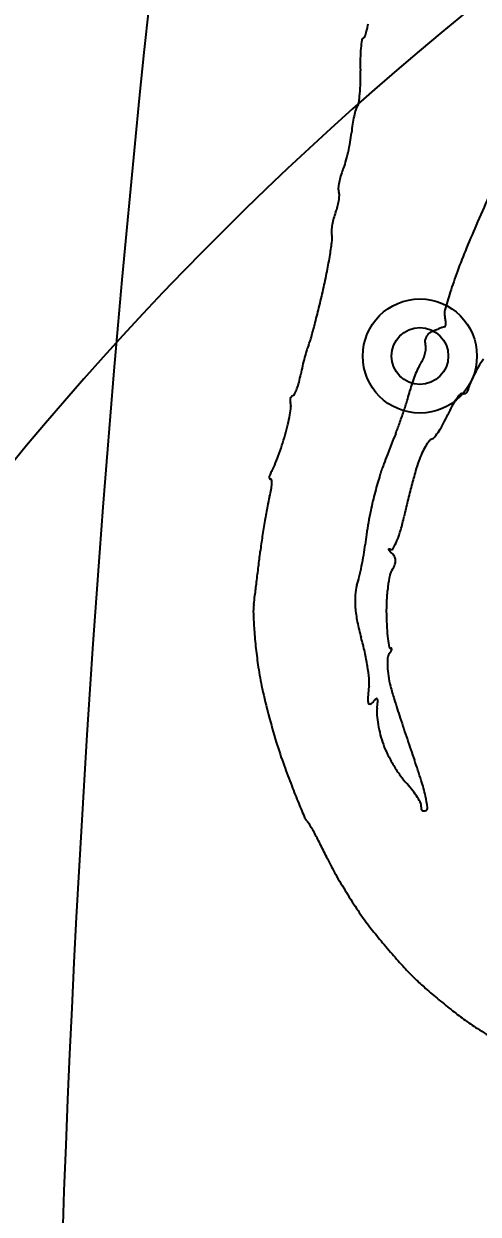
# Model space of a CAD drawing. Header units: metres. Extents: x 26.3 to 44.2, y 14.4 to 19.6.
# Drawn here: x 28.81377 to 28.82581, y 18.77142 to 18.80293 of the extents above; entities that cross this region are included whole.
import ezdxf

# ---------------------------------------------------------------- set-up
doc = ezdxf.new("R2010")
doc.units = ezdxf.units.M
doc.header["$MEASUREMENT"] = 0
for name, color, linetype in [('Brakes', 11, 'Continuous'), ('Rims', 10, 'Continuous'), ('Spokes', 50, 'Continuous'), ('Suspensions', 6, 'Continuous'), ('Tyres', 190, 'Continuous')]:
    doc.layers.add(name, color=color, linetype=linetype)
doc.layers.add('Dimensions', color=7, linetype='Continuous', plot=False)
doc.styles.get("Standard").update_dxf_attribs({"font": 'arial.ttf'})
doc.dimstyles.new('Annotative', dxfattribs={"dimscale": 0, "dimtxt": 0.18, "dimasz": 0.18, "dimexe": 0.18, "dimexo": 0.0625, "dimgap": 0.09, "dimtad": 0, "dimtih": 1, "dimtoh": 1, "dimdec": 4, "dimzin": 0, "dimdsep": 46, "dimtxsty": 'Standard', "dimcen": 0.09, "dimadec": 0, "dimazin": 0, "dimtfac": 1, "dimtdec": 4, "dimtofl": 0, "dimtmove": 0, "dimatfit": 3, "dimfxl": 1, "dimtolj": 1, "dimtzin": 0, "dimarcsym": 0})

# ---------------------------------------------------------------- blocks, each defined once
blk = doc.blocks.new('*D83')
at = {"layer": 'Defpoints', "color": 0, "transparency": 16777216}
for p in [(28.67574575120831, 19.44829767138783), (28.87900149537925, 18.48732803355922), (29.42195853375229, 18.48732803355922)]:
    blk.add_point(p, dxfattribs=at)
at = {"layer": 'Dimensions', "color": 0, "lineweight": -2, "transparency": 16777216}
for p, q in [((28.69137075120831, 19.44829767138783), (29.46695853375229, 19.44829767138783)), ((29.42195853375229, 19.40329767138783), (29.42195853375229, 19.013288636921)), ((29.42195853375229, 18.53232803355922), (29.42195853375229, 18.92233706802605)), ((28.89462649537925, 18.48732803355922), (29.46695853375229, 18.48732803355922))]:
    blk.add_line(p, q, dxfattribs=at)
at = {"layer": 'Dimensions', "color": 0, "transparency": 16777216}
for points in [[(29.41445853375229, 19.40329767138783), (29.42945853375229, 19.40329767138783), (29.42195853375229, 19.44829767138783)], [(29.41445853375229, 18.53232803355922), (29.42945853375229, 18.53232803355922), (29.42195853375229, 18.48732803355922)]]:
    blk.add_solid(points, dxfattribs=at)
at = {"layer": 'Dimensions', "color": 0, "transparency": 16777216, "insert": (29.42195853375229, 18.96781285247351), "char_height": 0.045, "attachment_point": 5}
blk.add_mtext('\\A1;0.9610', dxfattribs=at)
blk = doc.blocks.new('*D85')
at = {"layer": 'Defpoints', "color": 0, "transparency": 16777216}
for p in [(28.93483027428989, 18.95086110084908), (28.82317271646858, 18.52359446646936)]:
    blk.add_point(p, dxfattribs=at)
at = {"layer": 'Dimensions', "color": 0, "lineweight": -2, "transparency": 16777216}
for p, q in [((28.96812045803925, 19.078248669107), (28.94620802464178, 18.99439897857561)), ((29.01312045803926, 19.078248669107), (28.96812045803925, 19.078248669107)), ((28.87900149537923, 18.71472778365922), (28.87900149537924, 18.75972778365922)), ((28.85650149537923, 18.73722778365922), (28.90150149537924, 18.73722778365922))]:
    blk.add_line(p, q, dxfattribs=at)
at = {"layer": 'Dimensions', "color": 0, "transparency": 16777216}
blk.add_solid([(28.93895171168736, 18.99629527030093), (28.9534643375962, 18.99250268685029), (28.93483027428989, 18.95086110084908)], dxfattribs=at)
at = {"layer": 'Dimensions', "color": 0, "transparency": 16777216, "insert": (29.15349221793012, 19.078248669107), "char_height": 0.045, "attachment_point": 5}
blk.add_mtext('\\A1;∅0.4416', dxfattribs=at)
blk = doc.blocks.new('*D41')
at = {"layer": 'Defpoints', "color": 0, "transparency": 16777216}
for p in [(28.89693687476598, 18.78871703635255), (28.86106611599249, 18.6857385309659)]:
    blk.add_point(p, dxfattribs=at)
at = {"layer": 'Dimensions', "color": 0, "lineweight": -2, "transparency": 16777216}
for p, q in [((28.87900149537922, 18.71472778365922), (28.87900149537923, 18.75972778365923)), ((28.85650149537923, 18.73722778365923), (28.90150149537923, 18.73722778365923)), ((28.71853132493215, 18.27654674771765), (28.84626349215218, 18.64324285674554)), ((28.67353132493215, 18.27654674771765), (28.71853132493215, 18.27654674771765))]:
    blk.add_line(p, q, dxfattribs=at)
at = {"layer": 'Dimensions', "color": 0, "transparency": 16777216}
blk.add_solid([(28.83918087978212, 18.64570996071892), (28.85334610452224, 18.64077575277216), (28.86106611599249, 18.6857385309659)], dxfattribs=at)
at = {"layer": 'Dimensions', "color": 0, "transparency": 16777216, "insert": (28.5332209565829, 18.27654674771765), "char_height": 0.045, "attachment_point": 5}
blk.add_mtext('\\A1;∅0.1090', dxfattribs=at)
blk = doc.blocks.new('*D59')
at = {"layer": 'Defpoints', "color": 0, "transparency": 16777216}
for p in [(28.72384681228646, 19.11114646949823), (28.37098025623385, 18.75827991344561), (29.33210497554318, 17.79715519413628)]:
    blk.add_point(p, dxfattribs=at)
at = {"layer": 'Dimensions', "color": 0, "lineweight": -2, "transparency": 16777216}
for p, q in [((28.73489535574249, 19.10009792604219), (29.71679133674919, 18.11820194503551)), ((28.38202879968988, 18.74723136998957), (29.36392478069657, 17.76533538898289)), ((29.6531517264424, 18.1182019450355), (29.55401403801696, 18.01906425661007)), ((29.36392478069657, 17.82897499928968), (29.46306246912201, 17.92811268771511))]:
    blk.add_line(p, q, dxfattribs=at)
at = {"layer": 'Dimensions', "color": 0, "transparency": 16777216}
for points in [[(29.64784842558349, 18.1235052458944), (29.65845502730129, 18.11289864417661), (29.68497153159579, 18.1500217501889)], [(29.35862147983767, 17.83427830014858), (29.36922808155547, 17.82367169843078), (29.33210497554318, 17.79715519413628)]]:
    blk.add_solid(points, dxfattribs=at)
at = {"layer": 'Dimensions', "color": 0, "transparency": 16777216, "insert": (29.50853825356949, 17.9735884721626), "char_height": 0.045, "attachment_point": 5}
blk.add_mtext('\\A1;0.4990', dxfattribs=at)

msp = doc.modelspace()

# ---------------------------------------------------------------- linework, layer by layer
at = {"layer": 'Brakes', "linetype": 'ByBlock'}
for centre, radius in [((28.82426811397728, 18.79413484973832), 0.001512029355742488), ((28.82426811397728, 18.79413484973832), 0.000751871640631742), ((28.87900149537923, 18.73722778365921), 0.0549412533544073)]:
    msp.add_circle(centre, radius, dxfattribs=at)
msp.add_arc((28.87900149537923, 18.73722778365921), 0.0849665584227265, 44.83851932975984, 315.4796601216781, dxfattribs=at)
at = {"layer": 'Rims'}
for centre, start, end in [((29.26888810110924, 18.75522868065245), 169.1942702176188, 178.9468114050894), ((29.05835556415725, 19.08387993731315), 217.9230862407418, 238.9468114050894)]:
    msp.add_arc(centre, 0.454363182, start, end, dxfattribs=at)
at = {"layer": 'Spokes'}
msp.add_arc((28.87900149537923, 18.73722778365922), 0.05452358183999999, 151.4635718352385, 68.4456161614107, dxfattribs=at)
at = {"layer": 'Suspensions'}
for centre, radius, start, end in [((28.82101847535646, 18.80323677058639), 0.001905089194704405, 340.2430627794727, 344.9021719964037), ((28.82084449492449, 18.8032837112146), 0.002085290785344231, 344.9020611011931, 350.2296087767481), ((28.82697503861803, 18.80189346292931), 0.004288870411411731, 171.8479420226773, 174.7836171943383), ((28.82278933948165, 18.8024930564703), 6.044402861959733e-05, 110.0000116239968, 171.8477045735664), ((28.82274425862786, 18.80261691552428), 7.13639705033846e-05, 289.9998731341828, 340.2428024581931), ((28.82644696937401, 18.80194165243998), 0.003758606934520988, 174.783301393446, 178.9445802814656), ((28.82944762613702, 18.80188640485125), 0.006759772259003317, 178.9448549338566, 181.6264042226435), ((28.81591631846804, 18.8015022120303), 0.006776988481905487, 358.8964064439633, 1.626306630682481), ((28.81806572395139, 18.80146082218469), 0.004627184525536792, 355.2625889584737, 358.8962119856885), ((28.82246428898625, 18.8008638508908), 0.0001882674840000941, 321.7177108455446, 352.2578732231609), ((28.81808610056689, 18.801459105231), 0.004606735721400718, 352.2576045427563, 355.2629396779573), ((28.82564064172888, 18.79979559493292), 0.003192353197707608, 167.4614907985314, 171.3487512141899), ((28.82530976802369, 18.79986918646517), 0.002853394317640273, 163.8210968912813, 167.4615936806116), ((28.82280310546588, 18.80059643624531), 0.0002433656930099432, 141.7170590673513, 163.8205910652503), ((28.82646667642613, 18.79966993088266), 0.004027891811018195, 171.3490016610011, 174.6144109257255), ((28.81926953056947, 18.80034843645299), 0.003201166100696951, 350.1284715488337, 354.614387295831), ((28.81774348331463, 18.80059836357061), 0.00474703423952446, 343.6884504126566, 346.927508925838), ((28.81747461652478, 18.80066083481167), 0.005023063232937063, 346.9270640092236, 350.1278564961254), ((28.82056521028951, 18.79977260925731), 0.001806963950130003, 337.0270144819239, 343.6886369156003), ((28.82367474958257, 18.79843727213711), 0.001576306291115935, 163.0338436539948, 169.4669279761969), ((28.82381895109193, 18.79839326531081), 0.001727073250090668, 157.0263094858751, 163.0334272510869), ((28.82233874361314, 18.798559272388), 0.0002332537757281909, 176.1485818518338, 199.9995902489096), ((28.82340436582071, 18.79848755651112), 0.001301286479428447, 169.4673720129295, 176.1496034513091), ((28.82188533720047, 18.79839424834383), 0.0002492504317250955, 358.2249325134561, 19.99986631244803), ((28.8209894758511, 18.79842199968731), 0.001145541508505413, 351.2034980218302, 358.2255332150525), ((28.88484577635843, 18.77193355880528), 0.06441891249430079, 155.684959996948, 156.4375946510042), ((28.82074290082117, 18.79846281618239), 0.001395611956491075, 337.8551224116652, 344.4885790313833), ((28.82076448447416, 18.79845682443728), 0.001373212066226184, 344.4886367199466, 351.2031553815605), ((28.82361651338875, 18.79732910124604), 0.001695325475178428, 164.5813066130964, 170.4471132540933), ((28.82334397800028, 18.79740425476496), 0.001412617871387081, 157.8551411858635, 164.5808801676662), ((28.86149997005282, 18.78211488203584), 0.0389495973330533, 156.4376327190203, 157.5347239251048), ((28.82236239805461, 18.79742693856505), 0.0004364573576767437, 176.504068323676, 191.6502345544406), ((28.82341841568429, 18.79736243185965), 0.00149444334492869, 170.4468268085244, 176.5043299368542), ((28.82148957077338, 18.79724697514946), 0.0004547296562618199, 352.7516673998906, 11.65024172879674), ((28.80953778205622, 18.79876702898047), 0.01250279245442987, 351.0367306823427, 352.7519051158714), ((28.8102653468676, 18.79865231389554), 0.01176623960252085, 348.8483557639979, 351.0365296823273), ((28.84278161116116, 18.78985496802014), 0.01869408226579341, 157.5346533758005, 159.5647043412018), ((28.80536525739364, 18.79961822691384), 0.01676062292892172, 347.1699622811412, 348.848469425932), ((28.83652689539335, 18.79218549150445), 0.01201929320201276, 159.5648319419813, 162.3912040429453), ((28.79028550323106, 18.80305275687334), 0.0322265526336158, 346.2895928862832, 347.1696517339557), ((28.83831667550763, 18.79161743032179), 0.01389705952524903, 162.3911763012753, 164.4136648149543), ((28.79797716236614, 18.80117614656023), 0.02430927491311394, 345.2025984528197, 346.2898350086284), ((28.82523257603538, 18.79526721245801), 0.000313445549520469, 164.4135707368598, 195.3793615960299), ((28.82413668173488, 18.79496578288241), 0.0008231476525173409, 8.361088872144112, 15.37900263848636), ((28.79767481453085, 18.80125606102874), 0.02462200568211232, 344.3015821279439, 345.2024963244896), ((28.82711891445931, 18.78905360449109), 0.006258648579500639, 112.8574972567748, 113.8713967564681), ((28.82679551765558, 18.78982091386163), 0.005425972676397847, 111.7295614730858, 112.8580500260741), ((28.82663354239211, 18.79022715643296), 0.00498862955219819, 110.6826130401072, 111.7288267066291), ((28.82503967256472, 18.79444910659098), 0.000475838380108793, 104.8152149623221, 110.6835409658134), ((28.82490828597652, 18.79494585766753), 3.799434330600059e-05, 284.8125341383609, 343.433218759294), ((28.82469005159902, 18.79501076700227), 0.000265677160493224, 343.4355774374509, 357.4276726374918), ((28.82450068331689, 18.79501927556425), 0.0004552364965933701, 357.4275411170952, 8.361814433347265), ((28.82019090201208, 18.79492774136182), 0.001233507969164441, 336.3548042483565, 344.3017508616129), ((28.82459437816799, 18.79452098386336), 0.0001928300782843024, 173.1142450956847, 199.9999190661356), ((28.82466304850397, 18.79451269115608), 0.000261999320272444, 151.7459239329258, 173.1142437690328), ((28.82470102713635, 18.79449228092725), 0.0003051149086176324, 132.0945473051331, 151.7459087931359), ((28.82472267726946, 18.79446831576634), 0.000337411304723997, 113.8712923170736, 132.0945587642244), ((28.82668288558792, 18.79263195247103), 0.005662708805857273, 162.8661014534718, 164.984609854857), ((28.82246347779854, 18.79393274780836), 0.001247341255735407, 156.3550540876047, 162.8662275433343), ((28.82359215933896, 18.79440714353444), 0.0008404300013550303, 337.3263131780589, 347.2723413768314), ((28.8237100727392, 18.79438052646854), 0.0007195497387811162, 347.271123139324, 357.8514021010827), ((28.82416189363493, 18.79436357101255), 0.0002674108118357469, 357.8522964547136, 20.00033097365563), ((28.82652875852823, 18.79264126762014), 0.005510863119646467, 167.0881686088011, 169.4287344178729), ((28.82734870013425, 18.79245332200487), 0.006352069272202522, 164.9843110458606, 167.0883821361091), ((28.82527658869838, 18.79331203800767), 0.001170258489642805, 146.4770089602673, 154.4436415742321), ((28.82367699277146, 18.79437170824249), 0.0007484932233169555, 326.4771700901645, 337.3259223577961), ((28.82686062800593, 18.79327082788674), 0.001192573876536342, 139.157353549504, 151.3299564571114), ((28.81828570472603, 18.79417960737647), 0.002874506591539902, 345.2418756214799, 349.429272718317), ((28.82738906728905, 18.79231884559628), 0.003505011536902221, 158.1461713819693, 161.7935419268705), ((28.82716929214661, 18.79240698416011), 0.003268221504076121, 154.443732618584, 158.1460929707467), ((28.82970854174003, 18.79165382345653), 0.004466153268626076, 153.4193514860191, 155.9950321043253), ((28.83099503824402, 18.79101005603422), 0.005904732340069081, 151.3294701995288, 153.4186456338017), ((28.81950872369908, 18.79382970418148), 0.001601346736197566, 334.0375166612909, 339.4564581442143), ((28.81925953943089, 18.7939230761833), 0.001867450344145262, 339.4567477064359, 345.241704964945), ((28.8204947792154, 18.79404962215765), 0.003606708593496733, 343.055425657394, 346.6927146918873), ((28.8263054262931, 18.79267526151667), 0.002364261732429501, 161.7934852607147, 166.6926739354084), ((28.82543405495247, 18.79324877640413), 0.0001122817217714487, 330.6868980526731, 355.8757969490381), ((28.82579759972979, 18.79322256377537), 0.0002522068336316505, 158.2235667953388, 175.8760118243164), ((28.82956862813487, 18.79171609633114), 0.004313007172530842, 155.9946047837459, 158.2240278315385), ((28.82100092873941, 18.79295909712476), 0.000174094707072661, 163.6722850445652, 183.5570433104644), ((28.82105106048374, 18.79296221124563), 0.0002243230808745262, 183.5564904853339, 200.0000648855042), ((28.82096320994492, 18.79297014251893), 0.0001347919314803904, 140.7372260651885, 163.6705875027809), ((28.82092943124242, 18.79299775680134), 9.116224748077591e-05, 110.0003778820476, 140.738863314534), ((28.82086742235663, 18.7931681232928), 9.01381753754673e-05, 289.9999487233071, 334.0376427179476), ((28.81216898562167, 18.79658635650575), 0.01231037794131066, 341.5969902669793, 343.0550335927844), ((28.82667848978338, 18.79196134298531), 0.001777237806205592, 144.6982932261606, 151.6397308059072), ((28.82634572664308, 18.79219696522162), 0.001369501192959258, 137.7222097838201, 144.6982221194993), ((28.82538561902403, 18.79306991610762), 7.186877600978856e-05, 78.28257210508181, 137.7223564534942), ((28.82542922449741, 18.79328016100041), 0.0001428504645258722, 258.2829054152352, 279.5953336220288), ((28.82543374622555, 18.79325342379969), 0.000115733607693059, 279.5944994040621, 304.5494741823332), ((28.82543876641171, 18.79324612631545), 0.0001068760950505997, 304.5514695563043, 330.6891063969539), ((28.81707944641747, 18.79320440081194), 0.003795410934122705, 350.4497562529693, 353.7034795428387), ((28.82063775281362, 18.79281178060931), 0.0002155093946450708, 353.7030159494483, 19.99966934216631), ((28.81109981349639, 18.79694210384871), 0.01343718103201478, 340.1558300103183, 341.5969144638461), ((28.8278338842216, 18.79133766928054), 0.003090213509654223, 151.639905470162, 156.2270804680429), ((28.8153730614891, 18.79359125715325), 0.005545515934176977, 343.8282237578599, 346.7428175172515), ((28.81685374313654, 18.79324236363468), 0.004024284582308328, 346.7434183896176, 350.4499029602152), ((28.81441515926903, 18.79574557730804), 0.009912525963400313, 338.345771485873, 340.1560512856739), ((28.82261284726869, 18.79356351442507), 0.002582647224054278, 326.8882602713901, 332.0985282016791), ((28.821781978027, 18.79400346097201), 0.003522805009191121, 332.0985770464278, 336.2270934671113), ((28.81301936156067, 18.79427377276943), 0.007996175216568056, 341.7232843010094, 343.8285012102149), ((28.88079225784549, 18.76939250049812), 0.0615045859411236, 158.3459228100556, 158.6264428064623), ((28.82452567133814, 18.79210375330761), 0.0001753151842063319, 290.000078560202, 321.9225753373385), ((28.82290897467269, 18.79337037972211), 0.002229104506885531, 321.9225222555638, 326.8883723297683), ((28.81286226071061, 18.79432566619235), 0.008161624920030593, 339.6500963574611, 341.7232302963328), ((28.88098421311087, 18.76931699956834), 0.06171085540489851, 158.6261171450575, 158.9059495931375), ((28.82603120768696, 18.79078122195758), 0.001879593330000248, 149.201551529875, 155.474788939164), ((28.82573553368466, 18.79095746785165), 0.001535375766810533, 142.8733410236896, 149.201540818763), ((28.82464141844869, 18.79178574268745), 0.0001631048922362612, 110.0001501358121, 142.8737443593964), ((28.81374117765832, 18.79399966716676), 0.007224197394504593, 337.5976409347626, 339.6501500640046), ((28.87484236490905, 18.77168646881822), 0.05512779503797991, 158.906201680365, 159.1798461932803), ((28.82867648867358, 18.78979088839974), 0.00470605132504835, 160.5639462221021, 163.9521717524595), ((28.8265818789497, 18.79052999466617), 0.00248486516256688, 155.4752241687439, 160.5638572933932), ((28.82137354936291, 18.79050568498696), 0.00118555023652998, 149.8397643989765, 155.2000674449668), ((28.81931407002822, 18.79170242822989), 0.001196392147232375, 329.8393353471035, 337.5971988587318), ((28.82612065828332, 18.79010444226748), 0.003040191520708455, 160.2835608372651, 163.1511795337399), ((28.83111404434375, 18.78831488625496), 0.008344568493521552, 159.179739613239, 160.2832477987197), ((28.84189337762999, 18.78598891498885), 0.01845891122755493, 163.9517286821913, 165.1783050187852), ((28.82032913835606, 18.7909171763136), 5.681413552775256e-05, 169.4115543954038, 209.8928217301888), ((28.820587573651, 18.79086884936322), 0.0003197291327381091, 155.1990481233668, 169.4087290559602), ((28.82029927382902, 18.79090000639373), 2.236567960170214e-05, 209.8883053617003, 289.9975208410377), ((28.82031553821515, 18.7908553194282), 2.518907986280132e-05, 9.484834828379354, 110.001476283765), ((28.81924509963477, 18.79081167462463), 0.00110243693872185, 349.2399081227622, 357.2827656506666), ((28.81987523972568, 18.7907817731237), 0.0004715878015454818, 357.2821443724163, 9.483085706629659), ((28.83788335345622, 18.78656916375401), 0.01532285112152845, 164.0871723544618, 165.0197133152201), ((28.83635425162377, 18.78700512993929), 0.01373281372312804, 163.1508152914201, 164.0872523004093), ((28.84378631601171, 18.78548811827051), 0.02041697482728217, 165.1785927130102, 166.3937102188703), ((28.82407129463939, 18.78941544489631), 0.003916131917878925, 165.2104165939246, 169.0843881994445), ((28.81759526049058, 18.79112524285955), 0.002781810107246427, 345.210109276367, 349.2391917264945), ((28.83572236940803, 18.7871474534731), 0.01308582831146549, 165.0199358374143, 166.069587178833), ((28.83656014797691, 18.78700692905358), 0.01663511010997146, 169.0843460792219, 170.4074055217678), ((28.82887832036737, 18.78884508202792), 0.006034378107606641, 166.0699724556848, 168.5546784664537), ((28.83975267884429, 18.78646438689114), 0.01626687492292524, 166.393574511188, 167.8344297906571), ((28.83841594201902, 18.78669330504446), 0.0185172183814706, 170.407446218302, 171.7208802883515), ((28.83584237305083, 18.78743499825171), 0.01313975396141626, 168.5540334392888, 169.9426369591703), ((28.81837623316678, 18.79107268380881), 0.005600654207845745, 344.0758065311203, 347.8345309932183), ((28.83603149971153, 18.78740150877707), 0.013331822792622, 169.9428651654852, 171.327572714986), ((28.82113111637631, 18.7902866777141), 0.002735835351602495, 337.651865425027, 344.0757896333047), ((28.8353236268519, 18.78714324609511), 0.01539234077731894, 171.7207768134992, 173.2294674864056), ((28.81761111392893, 18.78972697402455), 0.005237948549572429, 350.6295655106388, 353.5654698278138), ((28.82979073693334, 18.78835338074362), 0.007018885259810305, 171.3273664124189, 173.5654975913885), ((28.82179967009116, 18.79001183851325), 0.002012993283221411, 331.1626148182438, 337.6515753890895), ((28.6115493083664, 18.81370878088266), 0.2099533342473113, 353.1204776919272, 353.2297980309469), ((28.81428579401963, 18.79027572570742), 0.008608242440114985, 348.6058567318675, 350.6294910718485), ((28.823445365318, 18.78901644110875), 9.972023878082544e-06, 83.75262048725695, 200.2383655286827), ((28.82352471764409, 18.78904569055825), 9.454342535174895e-05, 200.2344624620019, 226.4614502725298), ((28.82342856138094, 18.78886307526358), 0.0001642557066005666, 67.85443254258942, 83.74750809692799), ((28.82442702362583, 18.78999522493091), 0.0014044180794799, 226.4609609392662, 230.1172673566006), ((28.82351230794405, 18.78906885147981), 5.790940768918606e-05, 247.8555260698648, 331.1631858499899), ((28.82334546297405, 18.78870089854559), 0.0002823107769827304, 27.49277110912817, 50.1175125554061), ((28.82338175029278, 18.78871978568082), 0.0002414024236837696, 2.050359897072832, 27.49214551700479), ((28.59072856042267, 18.81622179286894), 0.2309251909445185, 353.0184803024179, 353.1202376001464), ((28.81466924151679, 18.79019841358171), 0.008217078604193207, 346.5643667218941, 348.6061051039826), ((28.82305940285373, 18.78881273147505), 0.0005806966554522959, 326.1752190706279, 339.8574451321466), ((28.82331894747546, 18.7887175377108), 0.0003042454601488056, 339.8566099082847, 2.050280476855048), ((28.8195304146162, 18.78903714093605), 0.003219123216306015, 342.4534186794146, 346.564064592159), ((28.82721930343931, 18.78751375328674), 0.003833408793371657, 167.7156238785952, 172.2771405916364), ((28.82392860897166, 18.78823030094797), 0.0004656037767116073, 146.1748947010757, 167.715644568681), ((28.61533054372373, 18.81320798345434), 0.2061392951941436, 352.9174904145137, 353.0187893460961), ((28.82359403228496, 18.78775226045176), 0.001042790252651141, 162.453749812287, 176.9318956910459), ((28.82784562796661, 18.78742882100202), 0.004465465678838433, 172.2771988429751, 176.9026319625154), ((28.82136940415784, 18.78736009404552), 0.00151516252050165, 172.5713747103881, 181.9877904004867), ((28.78089643623641, 18.79263710659536), 0.03930037366145158, 352.5714775606966, 352.9173146233381), ((28.82498182100803, 18.78767787029261), 0.002432571327368892, 176.9317778053189, 184.6195908861663), ((28.82860375806123, 18.78738780023333), 0.005224704734617292, 176.9026665842865, 181.014228934552), ((28.83142340528225, 18.78770907213251), 0.01157521840080273, 181.9879373855456, 184.0915501481836), ((28.82585720191352, 18.78774860093166), 0.003310805096359354, 184.6195547099863, 191.2555302317972), ((28.83183032062276, 18.7874449085034), 0.008451772648040312, 181.0141399601374, 183.411995425635), ((28.82797688099127, 18.78817045457377), 0.005472054708954618, 191.2556387428158, 195.810282681538), ((28.82739853203656, 18.78718067005278), 0.004012113648606448, 183.4118447581829, 187.5980963218161), ((28.83285080096447, 18.78781116318748), 0.01300626033482628, 184.0914870883475, 186.2615571771561), ((28.81600228443826, 18.78477968137039), 0.006973358322538472, 12.60339574627073, 15.81014582988896), ((28.82759045819645, 18.78720629489128), 0.004205742888917709, 187.5984057115116, 190.6873778971042), ((28.83370981524284, 18.78790542322904), 0.01387043073805805, 186.261587246486, 188.3294504038549), ((28.81643395910722, 18.78487620875687), 0.006531022979081851, 9.235020884549522, 12.60331181567178), ((28.82273521990599, 18.78680546437604), 0.0009112992644832137, 322.3955620879353, 327.7677761234851), ((28.82348882583713, 18.78643222009079), 3.170649621066559e-05, 190.6889401354688, 288.7416422888837), ((28.82350634715337, 18.78638057656152), 2.282836089290376e-05, 43.91622841524901, 108.7395058916166), ((28.82334196891697, 18.78642289153677), 0.0001940082917608423, 327.7692394928452, 344.6947436185454), ((28.82350418818721, 18.78637849909874), 2.582452271304962e-05, 344.6910439042191, 43.91409495340226), ((28.825112800114, 18.78598575869318), 0.001706868644045553, 174.9969207275809, 182.1886173537193), ((28.82363104744921, 18.78611547563516), 0.0002194489169165685, 142.3959519424487, 174.996956425731), ((28.82764939315348, 18.7870181114737), 0.007745397019602465, 188.3293760712057, 192.5669473160318), ((28.81723977971698, 18.78500724487326), 0.005714617859906066, 5.916292335999501, 9.23486111423458), ((28.82554613787289, 18.78600230279072), 0.00214052210041611, 182.1881667978201, 189.1174687921782), ((28.82615054107691, 18.786099305555), 0.002752659968289873, 189.1175518990873, 194.8560143832587), ((28.82607251511382, 18.78494694988049), 0.003184619791618071, 171.8449277148738, 174.4790424784326), ((28.82212156396738, 18.78551312699751), 0.0008066922093960314, 351.845038721971, 5.916591051559004), ((28.8318289435416, 18.78760556743783), 0.00862744331838757, 194.8561604935133, 197.2230795813045), ((28.8388231773147, 18.78950899912132), 0.01919345247695584, 192.5669999883838, 194.7185078947552), ((28.82518942602778, 18.78502185536342), 0.002298131281824049, 177.6502664173203, 180.5224680574353), ((28.82537697032332, 18.7850141947257), 0.002485831966506395, 174.4793801084362, 177.6510719647502), ((28.82324986090248, 18.78486153433406), 0.0002424544226564323, 124.1886233068314, 141.7173535921028), ((28.82312508016606, 18.78504522275852), 2.039211280560737e-05, 20.00107140136128, 124.1897306030686), ((28.82299146405809, 18.78499659197505), 0.0001625828910176517, 354.4544050915428, 19.99963676781309), ((28.86235920017529, 18.79706964658873), 0.0405909438196092, 197.2229553752621, 197.9732982227791), ((28.82305896419044, 18.78500243062634), 0.000167580892692776, 180.5235042777622, 200.0005876981758), ((28.82293289192435, 18.78495654289045), 3.341718454178322e-05, 200.0010401186624, 255.9380303726356), ((28.82293896157008, 18.78498077534736), 5.839822869711651e-05, 255.938059253723, 292.8607302388149), ((28.82289742359419, 18.78507930991802), 0.0001653302867927988, 292.8591033786218, 312.5828086113079), ((28.8226953583827, 18.7852991849705), 0.0004639527715402021, 312.5829413448449, 321.7170080657301), ((28.82390787352222, 18.7846993816073), 0.0007829795699501832, 171.8453911488038, 184.9943064553091), ((28.81940160950835, 18.78534513520221), 0.003769317989335302, 351.8448686820507, 354.4544640612214), ((28.83960859774183, 18.78971532536542), 0.02000552129567323, 194.7185185825389, 196.8526100945315), ((28.82609183250894, 18.78489021684068), 0.00297526033250677, 184.9939661661904, 189.865894441461), ((28.86689729737528, 18.7985418504877), 0.04536186726442027, 197.9733277367544, 198.7220663196047), ((28.82648168699356, 18.78495800164129), 0.003370963880806837, 189.8656165887362, 194.6181930988269), ((28.82598348078057, 18.78482807720791), 0.002856095170637642, 194.6185329444887, 200.0001383167237), ((28.83185950477154, 18.78736796638105), 0.01190869870507528, 196.8525927775479, 199.9999958402181), ((28.82557473666409, 18.78467929694384), 0.002421115493338717, 199.9999503007222, 206.7579761462165), ((28.86128120324137, 18.79663852362894), 0.03943201343388363, 198.7221037165941, 199.553805600947), ((28.8274211767908, 18.78561030105276), 0.004488991164735483, 206.7579681560845, 211.0150132761171), ((28.8518754320526, 18.79465315023786), 0.03320919749613767, 199.9999695126906, 200.9923262120228), ((28.82736857364238, 18.78557867854791), 0.00442761467063995, 211.0150511884061, 215.2867589503886), ((28.80925572819451, 18.77816035655012), 0.01577752118147383, 17.47555781697216, 19.55373337088094), ((28.82549133451633, 18.78425015379516), 0.002127831038494111, 215.2863946818547, 222.6761341404823), ((28.81943166519708, 18.78136403412515), 0.005109192170583383, 12.65964402175116, 17.47567659389462), ((28.83908577051609, 18.78974570325846), 0.01951034798003721, 200.9925423815314, 202.4705238205254), ((28.82178461367157, 18.78083251505015), 0.002913997400951091, 37.99138320759634, 42.67660844323201), ((28.82246535318926, 18.78136422479713), 0.002050214126320482, 31.8930745375515, 37.9908855349297), ((28.85292507333322, 18.79546962127146), 0.03448664725154917, 202.4702637245256, 203.1784373054088), ((28.82276543324724, 18.78155093430282), 0.001696790187923351, 25.90335112075806, 31.89374997781852), ((28.82416770504936, 18.78223194619366), 0.0001378984654762849, 348.28156632841, 25.90188176334512), ((28.82444938250156, 18.78217352434291), 0.0001497737433825989, 168.2835372501939, 190.1470447681347), ((28.8206338476727, 18.78163406635686), 0.003877055769517661, 8.091736896790005, 12.6596681917863), ((28.82139877213794, 18.78197147056154), 0.0001922200126733795, 203.1777213703951, 231.2128156342586), ((28.82436895748451, 18.782159127928), 6.807037675468578e-05, 190.1450593127591, 229.5459871245858), ((28.82436960375617, 18.78215989156388), 6.907077330254811e-05, 229.5490646963731, 268.5899287259728), ((28.82437170941733, 18.78224516655927), 0.0001543717617402184, 268.587484756129, 289.9996527450493), ((28.82439928073594, 18.78216941314766), 7.375689351686602e-05, 289.9997610880172, 8.091475802501217), ((28.82112920395297, 18.78163603459349), 0.0002381104359618065, 29.6172628886851, 51.21389393139444), ((28.8073317160548, 18.7737925659468), 0.01610917444288247, 28.56044252515243, 29.61696921494579), ((28.81088242954102, 18.77572528319642), 0.01206653146730531, 26.87558374887094, 28.5605076754469), ((28.80467592771984, 18.77257983203111), 0.01902458635994405, 25.67775648915253, 26.87568573753848), ((28.82805121488858, 18.7838184350051), 0.006912072002852068, 205.6778431133527, 209.5272990870396), ((28.83477443670951, 18.78762642289893), 0.01463881021840843, 209.5271020407888, 211.7232966343669), ((28.83490311766276, 18.7877059981038), 0.01479010793948222, 211.7233886682812, 213.9150000195176), ((28.82900178036661, 18.78373820623442), 0.007678908729683013, 213.9149084457162, 217.4942285233583), ((28.83349746428148, 18.78718718777154), 0.01334518153509117, 217.4943694727038, 219.4840873115695), ((28.83874532365109, 18.79151063720877), 0.02014461114316048, 219.4838575556018, 220.9453384887125), ((28.83778331389868, 18.79067609732449), 0.01887106508019427, 220.9455963988249, 222.422890317045), ((28.82867070880518, 18.78234844788987), 0.006526458294417758, 222.4227672600042, 225.6842812016592), ((28.82896413351416, 18.78264896042943), 0.00694646525419216, 225.6842469362701, 228.6831660452218), ((28.83586098796073, 18.79049485715527), 0.01739274194446104, 228.6832146185952, 230.1941970232171), ((28.83633277211819, 18.79106105360582), 0.01812973496370695, 230.1943186587949, 231.6938424018274), ((28.83177953019276, 18.78529679360607), 0.01078407601672892, 231.6934160343006, 233.9061102857387), ((28.82951077303479, 18.78218489910838), 0.006932953270635809, 233.9063303765473, 237.5587416713626), ((28.83517085399923, 18.791089450687), 0.01748414066061814, 237.5585147606796, 239.388961402505)]:
    msp.add_arc(centre, radius, start, end, dxfattribs=at)
at = {"layer": 'Tyres'}
for radius in [0.2498997501, 0.23172522282, 0.2208077144671304]:
    msp.add_circle((28.87900149537923, 18.73722778365922), radius, dxfattribs=at)

# ---------------------------------------------------------------- dimensions: what is measured, and where the dimension line sits
at = {"layer": 'Dimensions'}
dim = msp.add_linear_dim(base=(29.42195853375229, 18.48732803355922), p1=(28.67574575120829, 19.44829767138782), p2=(28.87900149537923, 18.48732803355922), angle=90, dimstyle='Annotative', dxfattribs=at)
dim.commit()
dim.dimension.update_dxf_attribs({"geometry": '*D83', "text_midpoint": (29.42195853375229, 18.96781285247351)})
dim = msp.add_aligned_dim(p1=(28.72384681228646, 19.11114646949823), p2=(28.37098025623385, 18.75827991344561), distance=1.3592356131792889, dimstyle='Annotative', dxfattribs=at)
dim.commit()
dim.dimension.update_dxf_attribs({"geometry": '*D59', "text_midpoint": (29.50853825356949, 17.9735884721626)})
for p1, p2, picture, middle in [((28.82317271646858, 18.52359446646936), (28.93483027428989, 18.95086110084908), '*D85', (29.15349221793012, 19.078248669107)), ((28.89693687476598, 18.78871703635255), (28.86106611599249, 18.6857385309659), '*D41', (28.5332209565829, 18.27654674771765))]:
    dim = msp.add_diameter_dim_2p(p1=p1, p2=p2, dimstyle='Annotative', dxfattribs=at)
    dim.commit()
    dim.dimension.update_dxf_attribs({"geometry": picture, "text_midpoint": middle, "dimtype": 163})

doc.saveas('drawing.dxf')
